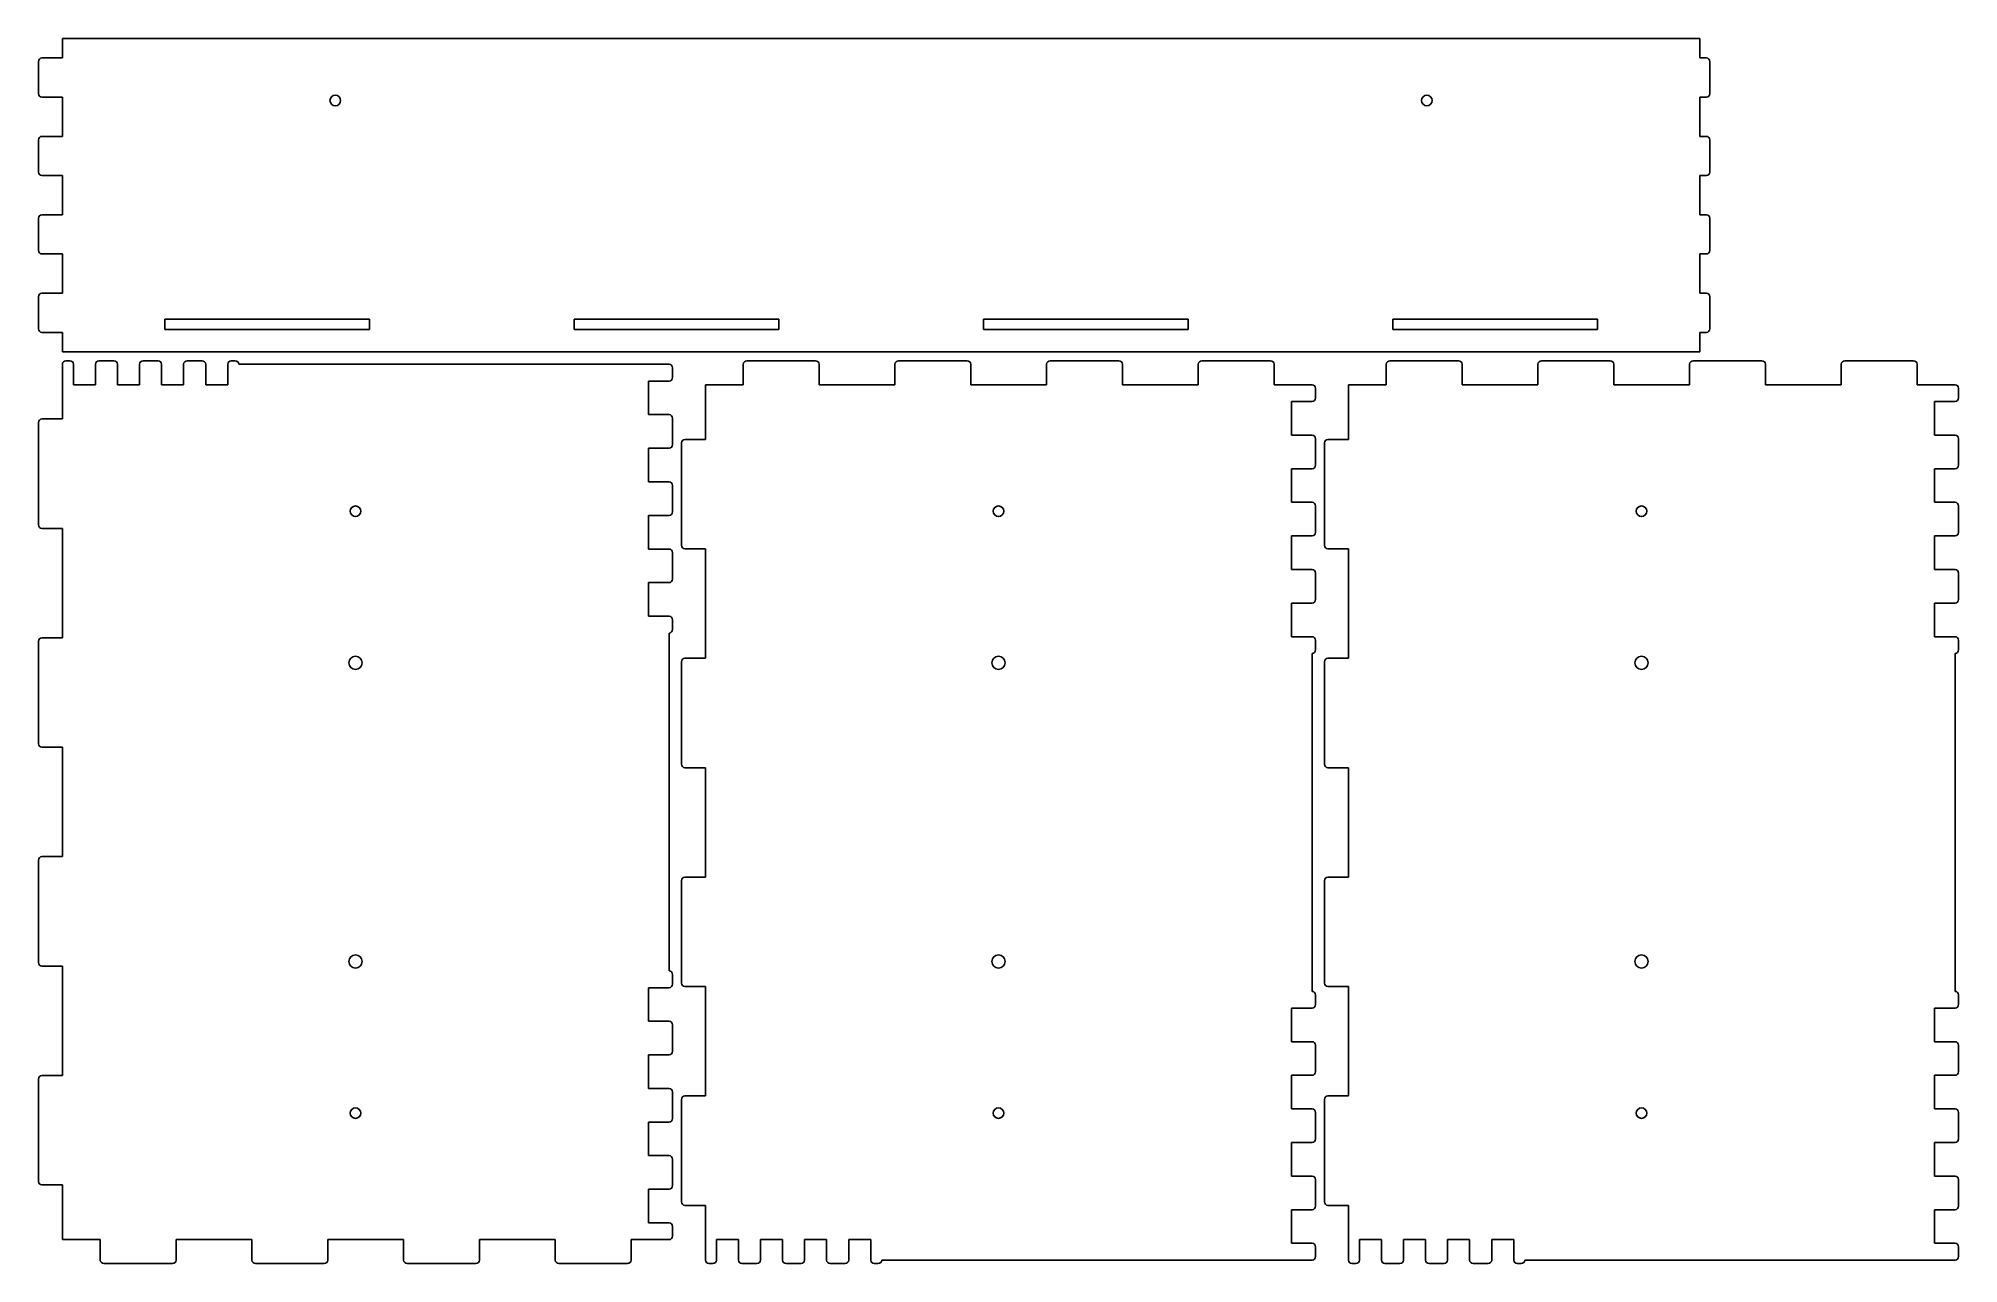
# Model space of a CAD drawing. Header units: millimetres. Extents: x 0 to 1089, y 0 to 695.
import ezdxf

# ---------------------------------------------------------------- set-up
doc = ezdxf.new("R2010")
doc.units = ezdxf.units.MM
doc.layers.add('SheetCutProfiles', color=7, linetype='CONTINUOUS')

msp = doc.modelspace()

# ---------------------------------------------------------------- linework, layer by layer
at = {"layer": 'SheetCutProfiles'}
for p, q in [((13.6, 683.6875), (13.6, 694.8)), ((942, 694.8), (13.6, 694.8)), ((942, 683.6875), (942, 694.8)), ((0, 663.4625), (0, 681.6875)), ((13.6, 683.6875), (2, 683.6875)), ((942, 683.6875), (945.8, 683.6875)), ((947.8, 663.4625), (947.8, 681.6875)), ((2, 661.4625), (13.6, 661.4625)), ((13.6, 639.2375), (13.6, 661.4625)), ((945.8, 661.4625), (942, 661.4625)), ((942, 639.2375), (942, 661.4625)), ((0, 619.0125), (0, 637.2375)), ((13.6, 639.2375), (2, 639.2375)), ((942, 639.2375), (945.8, 639.2375)), ((947.8, 619.0125), (947.8, 637.2375)), ((2, 617.0125), (13.6, 617.0125)), ((13.6, 594.7875), (13.6, 617.0125)), ((945.8, 617.0125), (942, 617.0125)), ((942, 594.7875), (942, 617.0125)), ((0, 574.5625), (0, 592.7875)), ((13.6, 594.7875), (2, 594.7875)), ((942, 594.7875), (945.8, 594.7875)), ((947.8, 574.5625), (947.8, 592.7875)), ((2, 572.5625), (13.6, 572.5625)), ((13.6, 550.3375), (13.6, 572.5625)), ((945.8, 572.5625), (942, 572.5625)), ((942, 550.3375), (942, 572.5625)), ((0, 530.1125), (0, 548.3375)), ((13.6, 550.3375), (2, 550.3375)), ((942, 550.3375), (945.8, 550.3375)), ((947.8, 530.1125), (947.8, 548.3375)), ((187.675, 535.5), (71.625, 535.5)), ((71.625, 535.5), (71.625, 529.7)), ((187.675, 529.7), (187.675, 535.5)), ((419.775, 535.5), (303.725, 535.5)), ((303.725, 535.5), (303.725, 529.7)), ((419.775, 529.7), (419.775, 535.5)), ((651.875, 535.5), (535.825, 535.5)), ((535.825, 535.5), (535.825, 529.7)), ((651.875, 529.7), (651.875, 535.5)), ((883.975, 535.5), (767.925, 535.5)), ((767.925, 535.5), (767.925, 529.7)), ((883.975, 529.7), (883.975, 535.5)), ((2, 528.1125), (13.6, 528.1125)), ((13.6, 517), (13.6, 528.1125)), ((71.625, 529.7), (187.675, 529.7)), ((303.725, 529.7), (419.775, 529.7)), ((535.825, 529.7), (651.875, 529.7)), ((767.925, 529.7), (883.975, 529.7)), ((945.8, 528.1125), (942, 528.1125)), ((942, 517), (942, 528.1125)), ((942, 517), (13.6, 517)), ((17.85, 512), (15.6, 512)), ((42.85, 512), (34.35, 512)), ((67.85, 512), (59.35, 512)), ((92.85, 512), (84.35, 512)), ((111.6, 512), (109.35, 512)), ((401.7, 512), (440.7, 512)), ((487.7, 512), (526.7, 512)), ((573.7, 512), (612.7, 512)), ((659.7, 512), (698.7, 512)), ((766.3, 512), (805.3, 512)), ((852.3, 512), (891.3, 512)), ((938.3, 512), (977.3, 512)), ((1024.3, 512), (1063.3, 512)), ((13.6, 478.975), (13.6, 510)), ((19.85, 510), (19.85, 498.4)), ((32.35, 498.4), (32.35, 510)), ((44.85, 510), (44.85, 498.4)), ((57.35, 498.4), (57.35, 510)), ((69.85, 510), (69.85, 498.4)), ((82.35, 498.4), (82.35, 510)), ((94.85, 510), (94.85, 498.4)), ((107.35, 498.4), (107.35, 510)), ((113.6, 510), (357.6, 510)), ((359.6, 508), (359.6, 502.475)), ((399.7, 510), (399.7, 498.4)), ((442.7, 498.4), (442.7, 510)), ((485.7, 510), (485.7, 498.4)), ((528.7, 498.4), (528.7, 510)), ((571.7, 510), (571.7, 498.4)), ((614.7, 498.4), (614.7, 510)), ((657.7, 510), (657.7, 498.4)), ((700.7, 498.4), (700.7, 510)), ((764.3, 510), (764.3, 498.4)), ((807.3, 498.4), (807.3, 510)), ((850.3, 510), (850.3, 498.4)), ((893.3, 498.4), (893.3, 510)), ((936.3, 510), (936.3, 498.4)), ((979.3, 498.4), (979.3, 510)), ((1022.3, 510), (1022.3, 498.4)), ((1065.3, 498.4), (1065.3, 510)), ((19.85, 498.4), (32.35, 498.4)), ((44.85, 498.4), (57.35, 498.4)), ((69.85, 498.4), (82.35, 498.4)), ((94.85, 498.4), (107.35, 498.4)), ((346, 500.475), (346, 481.425)), ((357.6, 500.475), (346, 500.475)), ((378.2, 498.4), (378.2, 467.375)), ((378.2, 498.4), (399.7, 498.4)), ((442.7, 498.4), (485.7, 498.4)), ((528.7, 498.4), (571.7, 498.4)), ((614.7, 498.4), (657.7, 498.4)), ((722.2, 498.4), (700.7, 498.4)), ((724.2, 490.875), (724.2, 496.4)), ((742.8, 498.4), (742.8, 467.375)), ((742.8, 498.4), (764.3, 498.4)), ((807.3, 498.4), (850.3, 498.4)), ((893.3, 498.4), (936.3, 498.4)), ((979.3, 498.4), (1022.3, 498.4)), ((1086.8, 498.4), (1065.3, 498.4)), ((1088.8, 496.4), (1088.8, 490.875)), ((346, 481.425), (357.6, 481.425)), ((359.6, 479.425), (359.6, 464.375)), ((710.6, 488.875), (722.2, 488.875)), ((710.6, 469.825), (710.6, 488.875)), ((1075.2, 488.875), (1086.8, 488.875)), ((1075.2, 488.875), (1075.2, 469.825)), ((0, 418.925), (0, 476.975)), ((13.6, 478.975), (2, 478.975)), ((722.2, 469.825), (710.6, 469.825)), ((1086.8, 469.825), (1075.2, 469.825)), ((346, 462.375), (346, 443.325)), ((357.6, 462.375), (346, 462.375)), ((364.6, 465.375), (364.6, 407.325)), ((366.6, 467.375), (378.2, 467.375)), ((724.2, 452.775), (724.2, 467.825)), ((729.2, 465.375), (729.2, 407.325)), ((731.2, 467.375), (742.8, 467.375)), ((1088.8, 467.825), (1088.8, 452.775)), ((710.6, 450.775), (722.2, 450.775)), ((710.6, 431.725), (710.6, 450.775)), ((1075.2, 450.775), (1086.8, 450.775)), ((1075.2, 450.775), (1075.2, 431.725)), ((346, 443.325), (357.6, 443.325)), ((359.6, 441.325), (359.6, 426.275)), ((722.2, 431.725), (710.6, 431.725)), ((724.2, 414.675), (724.2, 429.725)), ((1086.8, 431.725), (1075.2, 431.725)), ((1088.8, 429.725), (1088.8, 414.675)), ((2, 416.925), (13.6, 416.925)), ((13.6, 354.875), (13.6, 416.925)), ((346, 424.275), (346, 405.225)), ((357.6, 424.275), (346, 424.275)), ((346, 405.225), (357.6, 405.225)), ((359.6, 403.225), (359.6, 388.175)), ((378.2, 405.325), (366.6, 405.325)), ((378.2, 405.325), (378.2, 343.275)), ((710.6, 412.675), (722.2, 412.675)), ((710.6, 393.625), (710.6, 412.675)), ((742.8, 405.325), (731.2, 405.325)), ((742.8, 405.325), (742.8, 343.275)), ((1075.2, 412.675), (1086.8, 412.675)), ((1075.2, 412.675), (1075.2, 393.625)), ((722.2, 393.625), (710.6, 393.625)), ((1086.8, 393.625), (1075.2, 393.625)), ((346, 386.175), (346, 367.125)), ((357.6, 386.175), (346, 386.175)), ((724.2, 376.575), (724.2, 391.625)), ((1088.8, 391.625), (1088.8, 376.575)), ((710.6, 374.575), (722.2, 374.575)), ((710.6, 355.525), (710.6, 374.575)), ((1075.2, 374.575), (1086.8, 374.575)), ((1075.2, 374.575), (1075.2, 355.525)), ((346, 367.125), (357.6, 367.125)), ((359.6, 365.125), (359.6, 359.6)), ((0, 294.825), (0, 352.875)), ((13.6, 354.875), (2, 354.875)), ((357.6, 166), (357.6, 357.6)), ((722.2, 355.525), (710.6, 355.525)), ((724.2, 348), (724.2, 353.525)), ((1086.8, 355.525), (1075.2, 355.525)), ((1088.8, 353.525), (1088.8, 348)), ((364.6, 341.275), (364.6, 283.225)), ((366.6, 343.275), (378.2, 343.275)), ((722.2, 346), (722.2, 154.4)), ((729.2, 341.275), (729.2, 283.225)), ((731.2, 343.275), (742.8, 343.275)), ((1086.8, 346), (1086.8, 154.4)), ((2, 292.825), (13.6, 292.825)), ((13.6, 230.775), (13.6, 292.825)), ((378.2, 281.225), (366.6, 281.225)), ((378.2, 281.225), (378.2, 219.175)), ((742.8, 281.225), (731.2, 281.225)), ((742.8, 281.225), (742.8, 219.175)), ((0, 170.725), (0, 228.775)), ((13.6, 230.775), (2, 230.775)), ((366.6, 219.175), (378.2, 219.175)), ((731.2, 219.175), (742.8, 219.175)), ((364.6, 217.175), (364.6, 159.125)), ((729.2, 217.175), (729.2, 159.125)), ((2, 168.725), (13.6, 168.725)), ((13.6, 106.675), (13.6, 168.725)), ((359.6, 164), (359.6, 158.475)), ((346, 156.475), (346, 137.425)), ((357.6, 156.475), (346, 156.475)), ((378.2, 157.125), (366.6, 157.125)), ((378.2, 157.125), (378.2, 95.075)), ((742.8, 157.125), (731.2, 157.125)), ((742.8, 157.125), (742.8, 95.075)), ((710.6, 144.875), (722.2, 144.875)), ((710.6, 125.825), (710.6, 144.875)), ((724.2, 146.875), (724.2, 152.4)), ((1075.2, 144.875), (1086.8, 144.875)), ((1075.2, 144.875), (1075.2, 125.825)), ((1088.8, 152.4), (1088.8, 146.875)), ((346, 137.425), (357.6, 137.425)), ((359.6, 135.425), (359.6, 120.375)), ((722.2, 125.825), (710.6, 125.825)), ((724.2, 108.775), (724.2, 123.825)), ((1086.8, 125.825), (1075.2, 125.825)), ((1088.8, 123.825), (1088.8, 108.775)), ((346, 118.375), (346, 99.325)), ((357.6, 118.375), (346, 118.375)), ((0, 46.625), (0, 104.675)), ((13.6, 106.675), (2, 106.675)), ((346, 99.325), (357.6, 99.325)), ((710.6, 106.775), (722.2, 106.775)), ((710.6, 87.725), (710.6, 106.775)), ((1075.2, 106.775), (1086.8, 106.775)), ((1075.2, 106.775), (1075.2, 87.725)), ((359.6, 97.325), (359.6, 82.275)), ((364.6, 93.075), (364.6, 35.025)), ((366.6, 95.075), (378.2, 95.075)), ((722.2, 87.725), (710.6, 87.725)), ((729.2, 93.075), (729.2, 35.025)), ((731.2, 95.075), (742.8, 95.075)), ((1086.8, 87.725), (1075.2, 87.725)), ((346, 80.275), (346, 61.225)), ((357.6, 80.275), (346, 80.275)), ((724.2, 70.675), (724.2, 85.725)), ((1088.8, 85.725), (1088.8, 70.675)), ((710.6, 68.675), (722.2, 68.675)), ((710.6, 49.625), (710.6, 68.675)), ((1075.2, 68.675), (1086.8, 68.675)), ((1075.2, 68.675), (1075.2, 49.625)), ((346, 61.225), (357.6, 61.225)), ((359.6, 59.225), (359.6, 44.175)), ((2, 44.625), (13.6, 44.625)), ((13.6, 13.6), (13.6, 44.625)), ((722.2, 49.625), (710.6, 49.625)), ((724.2, 32.575), (724.2, 47.625)), ((1086.8, 49.625), (1075.2, 49.625)), ((1088.8, 47.625), (1088.8, 32.575)), ((346, 42.175), (346, 23.125)), ((357.6, 42.175), (346, 42.175)), ((378.2, 33.025), (366.6, 33.025)), ((378.2, 33.025), (378.2, 2)), ((742.8, 33.025), (731.2, 33.025)), ((742.8, 33.025), (742.8, 2)), ((346, 23.125), (357.6, 23.125)), ((710.6, 30.575), (722.2, 30.575)), ((710.6, 11.525), (710.6, 30.575)), ((1075.2, 30.575), (1086.8, 30.575)), ((1075.2, 30.575), (1075.2, 11.525)), ((13.6, 13.6), (35.1, 13.6)), ((35.1, 2), (35.1, 13.6)), ((78.1, 13.6), (78.1, 2)), ((78.1, 13.6), (121.1, 13.6)), ((121.1, 2), (121.1, 13.6)), ((164.1, 13.6), (164.1, 2)), ((164.1, 13.6), (207.1, 13.6)), ((207.1, 2), (207.1, 13.6)), ((250.1, 13.6), (250.1, 2)), ((250.1, 13.6), (293.1, 13.6)), ((293.1, 2), (293.1, 13.6)), ((336.1, 13.6), (336.1, 2)), ((357.6, 13.6), (336.1, 13.6)), ((359.6, 21.125), (359.6, 15.6)), ((384.45, 13.6), (396.95, 13.6)), ((384.45, 2), (384.45, 13.6)), ((396.95, 13.6), (396.95, 2)), ((409.45, 13.6), (421.95, 13.6)), ((409.45, 2), (409.45, 13.6)), ((421.95, 13.6), (421.95, 2)), ((434.45, 13.6), (446.95, 13.6)), ((434.45, 2), (434.45, 13.6)), ((446.95, 13.6), (446.95, 2)), ((459.45, 13.6), (471.95, 13.6)), ((459.45, 2), (459.45, 13.6)), ((471.95, 13.6), (471.95, 2)), ((722.2, 11.525), (710.6, 11.525)), ((761.55, 13.6), (749.05, 13.6)), ((749.05, 2), (749.05, 13.6)), ((761.55, 13.6), (761.55, 2)), ((786.55, 13.6), (774.05, 13.6)), ((774.05, 2), (774.05, 13.6)), ((786.55, 13.6), (786.55, 2)), ((811.55, 13.6), (799.05, 13.6)), ((799.05, 2), (799.05, 13.6)), ((811.55, 13.6), (811.55, 2)), ((836.55, 13.6), (824.05, 13.6)), ((824.05, 2), (824.05, 13.6)), ((836.55, 13.6), (836.55, 2)), ((1086.8, 11.525), (1075.2, 11.525)), ((37.1, 0), (76.1, 0)), ((123.1, 0), (162.1, 0)), ((209.1, 0), (248.1, 0)), ((295.1, 0), (334.1, 0)), ((382.45, 0), (380.2, 0)), ((407.45, 0), (398.95, 0)), ((432.45, 0), (423.95, 0)), ((457.45, 0), (448.95, 0)), ((476.2, 0), (473.95, 0)), ((478.2, 2), (722.2, 2)), ((724.2, 4), (724.2, 9.525)), ((744.8, 0), (747.05, 0)), ((763.55, 0), (772.05, 0)), ((788.55, 0), (797.05, 0)), ((813.55, 0), (822.05, 0)), ((838.55, 0), (840.8, 0)), ((842.8, 2), (1086.8, 2)), ((1088.8, 9.525), (1088.8, 4))]:
    msp.add_line(p, q, dxfattribs=at)
for centre, radius in [((168.3333, 659.6), 3), ((787.2667, 659.6), 3), ((179.8, 426.6667), 3), ((544.4, 426.6667), 3), ((909, 426.6667), 3), ((179.8, 340.6667), 3.75), ((544.4, 340.6667), 3.75), ((909, 340.6667), 3.75), ((179.8, 171.3333), 3.75), ((544.4, 171.3333), 3.75), ((909, 171.3333), 3.75), ((179.8, 85.3333), 3), ((544.4, 85.3333), 3), ((909, 85.3333), 3)]:
    msp.add_circle(centre, radius, dxfattribs=at)
for centre, start, end in [((2, 681.6875), 90, 180), ((945.8, 681.6875), 0, 90), ((2, 663.4625), 180, -90), ((945.8, 663.4625), -90, 0), ((2, 637.2375), 90, 180), ((945.8, 637.2375), 0, 90), ((2, 619.0125), 180, -90), ((945.8, 619.0125), -90, 0), ((2, 592.7875), 90, 180), ((945.8, 592.7875), 0, 90), ((2, 574.5625), 180, -90), ((945.8, 574.5625), -90, 0), ((2, 548.3375), 90, 180), ((945.8, 548.3375), 0, 90), ((2, 530.1125), 180, -90), ((945.8, 530.1125), -90, 0), ((15.6, 510), 90, 180), ((17.85, 510), 0, 90), ((34.35, 510), 90, 180), ((42.85, 510), 0, 90), ((59.35, 510), 90, 180), ((67.85, 510), 0, 90), ((84.35, 510), 90, 180), ((92.85, 510), 0, 90), ((109.35, 510), 90, 180), ((111.6, 510), 0, 90), ((401.7, 510), 90, 180), ((440.7, 510), 0, 90), ((487.7, 510), 90, 180), ((526.7, 510), 0, 90), ((573.7, 510), 90, 180), ((612.7, 510), 0, 90), ((659.7, 510), 90, 180), ((698.7, 510), 0, 90), ((766.3, 510), 90, 180), ((805.3, 510), 0, 90), ((852.3, 510), 90, 180), ((891.3, 510), 0, 90), ((938.3, 510), 90, 180), ((977.3, 510), 0, 90), ((1024.3, 510), 90, 180), ((1063.3, 510), 0, 90), ((357.6, 508), 0, 90), ((357.6, 502.475), -90, 0), ((722.2, 496.4), 0, 90), ((722.2, 490.875), -90, 0), ((1086.8, 496.4), 0, 90), ((1086.8, 490.875), -90, 0), ((357.6, 479.425), 0, 90), ((2, 476.975), 90, 180), ((722.2, 467.825), 0, 90), ((1086.8, 467.825), 0, 90), ((357.6, 464.375), -90, 0), ((366.6, 465.375), 90, 180), ((731.2, 465.375), 90, 180), ((722.2, 452.775), -90, 0), ((1086.8, 452.775), -90, 0), ((357.6, 441.325), 0, 90), ((357.6, 426.275), -90, 0), ((722.2, 429.725), 0, 90), ((1086.8, 429.725), 0, 90), ((2, 418.925), 180, -90), ((722.2, 414.675), -90, 0), ((1086.8, 414.675), -90, 0), ((357.6, 403.225), 0, 90), ((366.6, 407.325), 180, -90), ((731.2, 407.325), 180, -90), ((722.2, 391.625), 0, 90), ((1086.8, 391.625), 0, 90), ((357.6, 388.175), -90, 0), ((722.2, 376.575), -90, 0), ((1086.8, 376.575), -90, 0), ((357.6, 365.125), 0, 90), ((357.6, 359.6), -90, 0), ((2, 352.875), 90, 180), ((722.2, 353.525), 0, 90), ((1086.8, 353.525), 0, 90), ((366.6, 341.275), 90, 180), ((722.2, 348), -90, 0), ((731.2, 341.275), 90, 180), ((1086.8, 348), -90, 0), ((2, 294.825), 180, -90), ((366.6, 283.225), 180, -90), ((731.2, 283.225), 180, -90), ((2, 228.775), 90, 180), ((366.6, 217.175), 90, 180), ((731.2, 217.175), 90, 180), ((2, 170.725), 180, -90), ((357.6, 164), 0, 90), ((357.6, 158.475), -90, 0), ((366.6, 159.125), 180, -90), ((722.2, 152.4), 0, 90), ((731.2, 159.125), 180, -90), ((1086.8, 152.4), 0, 90), ((722.2, 146.875), -90, 0), ((1086.8, 146.875), -90, 0), ((357.6, 135.425), 0, 90), ((357.6, 120.375), -90, 0), ((722.2, 123.825), 0, 90), ((1086.8, 123.825), 0, 90), ((2, 104.675), 90, 180), ((357.6, 97.325), 0, 90), ((722.2, 108.775), -90, 0), ((1086.8, 108.775), -90, 0), ((366.6, 93.075), 90, 180), ((722.2, 85.725), 0, 90), ((731.2, 93.075), 90, 180), ((1086.8, 85.725), 0, 90), ((357.6, 82.275), -90, 0), ((722.2, 70.675), -90, 0), ((1086.8, 70.675), -90, 0), ((357.6, 59.225), 0, 90), ((2, 46.625), 180, -90), ((357.6, 44.175), -90, 0), ((722.2, 47.625), 0, 90), ((1086.8, 47.625), 0, 90), ((366.6, 35.025), 180, -90), ((731.2, 35.025), 180, -90), ((357.6, 21.125), 0, 90), ((722.2, 32.575), -90, 0), ((1086.8, 32.575), -90, 0), ((357.6, 15.6), -90, 0), ((722.2, 9.525), 0, 90), ((1086.8, 9.525), 0, 90), ((37.1, 2), 180, -90), ((76.1, 2), -90, 0), ((123.1, 2), 180, -90), ((162.1, 2), -90, 0), ((209.1, 2), 180, -90), ((248.1, 2), -90, 0), ((295.1, 2), 180, -90), ((334.1, 2), -90, 0), ((380.2, 2), 180, -90), ((382.45, 2), -90, 0), ((398.95, 2), 180, -90), ((407.45, 2), -90, 0), ((423.95, 2), 180, -90), ((432.45, 2), -90, 0), ((448.95, 2), 180, -90), ((457.45, 2), -90, 0), ((473.95, 2), 180, -90), ((476.2, 2), -90, 0), ((722.2, 4), -90, 0), ((744.8, 2), 180, -90), ((747.05, 2), -90, 0), ((763.55, 2), 180, -90), ((772.05, 2), -90, 0), ((788.55, 2), 180, -90), ((797.05, 2), -90, 0), ((813.55, 2), 180, -90), ((822.05, 2), -90, 0), ((838.55, 2), 180, -90), ((840.8, 2), -90, 0), ((1086.8, 4), -90, 0)]:
    msp.add_arc(centre, 2, start, end, dxfattribs=at)

doc.saveas('drawing.dxf')
